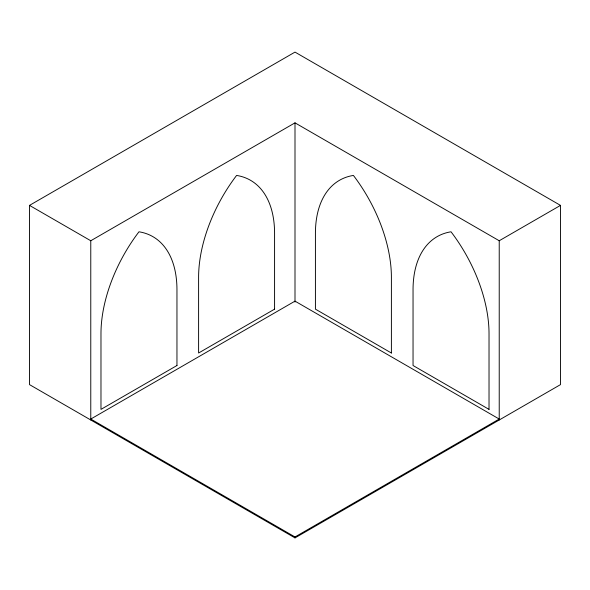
<?xml version="1.0" encoding="UTF-8"?>
<svg xmlns="http://www.w3.org/2000/svg" width="590" height="590" viewBox="0 0 590 590"><rect width="100%" height="100%" fill="white"/><g stroke="black" fill="none" stroke-linecap="round" stroke-linejoin="round"><path stroke-width="0.89" d="M29.5 205.386L295 52.104L560.5 205.386L560.5 384.614L295 537.896L29.5 384.614L29.5 205.386L90.772 240.757L295 122.845L499.228 240.757L560.5 205.386M295 536.959L499.228 419.048L295 301.136L90.772 419.048L295 536.959L295 537.896M499.228 240.757L499.228 419.984M295 122.845L295 302.073M90.772 240.757L90.772 419.984M176.956 365.512L100.978 409.379L100.978 333.675A116.083 67.024 -60 0 1 138.967 231.796A116.083 67.024 -60 0 1 176.956 289.808L176.956 365.512M274.579 309.153L198.601 353.012L198.601 277.315A116.083 67.024 -60 0 1 236.59 175.436A116.083 67.024 -60 0 1 274.579 233.448L274.579 309.153M391.399 353.012L315.421 309.153L315.421 233.448A116.083 67.024 60 0 1 353.41 175.436A116.083 67.024 60 0 1 391.399 277.315L391.399 353.012M489.022 409.379L413.044 365.512L413.044 289.808A116.083 67.024 60 0 1 451.033 231.796A116.083 67.024 60 0 1 489.022 333.675L489.022 409.379"/></g></svg>
